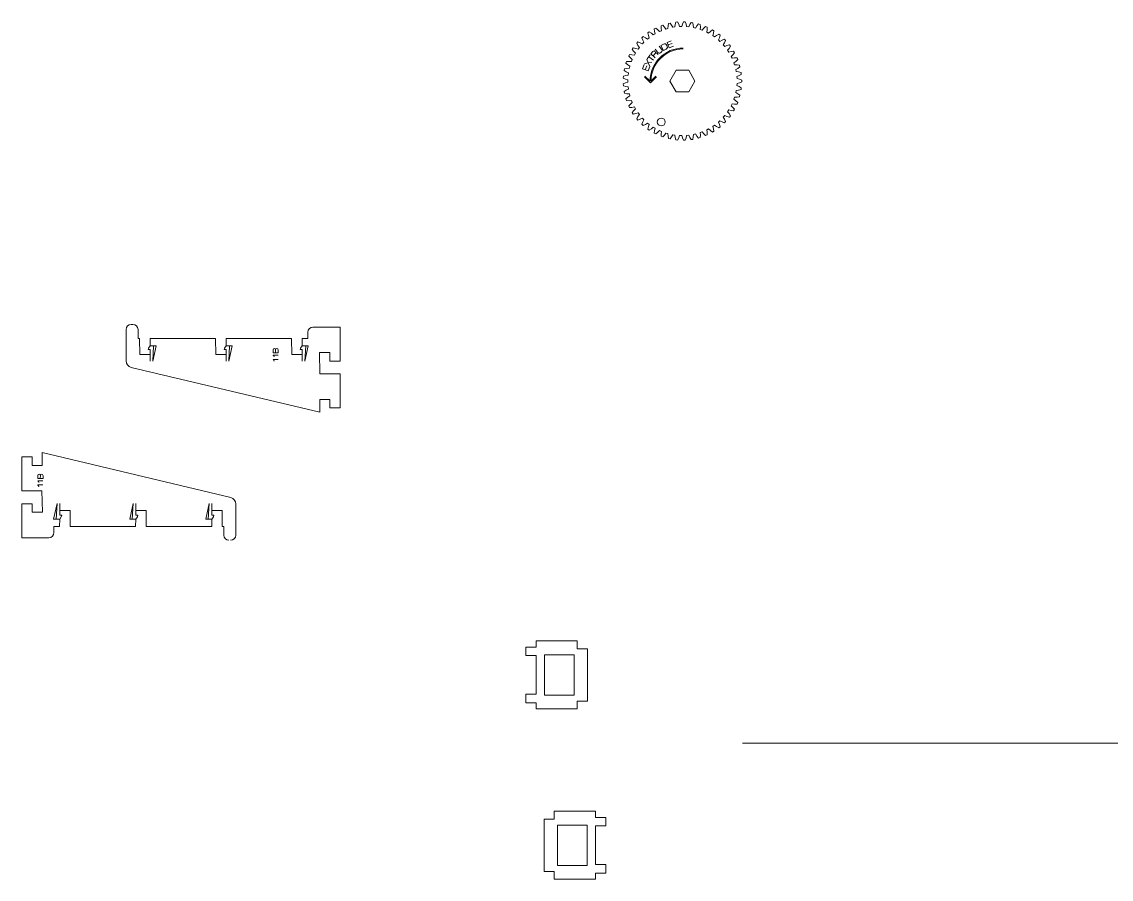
# Model space of a CAD drawing. Header units: millimetres. Extents: x -1390 to 6316, y -1840 to 2435.
# Drawn here: x 1171 to 1682, y 1008 to 1411 of the extents above; entities that cross this region are included whole.
import ezdxf

# ---------------------------------------------------------------- set-up
doc = ezdxf.new("R2010")
doc.units = ezdxf.units.MM
for name, color, linetype, lineweight, true_color in [('11B', 1, 'CONTINUOUS', 0, 0xff0000), ('11B text', 5, 'CONTINUOUS', 0, 0x0000ff), ('Extruder Big Gear', 1, 'CONTINUOUS', 0, 0xff0000), ('Extruder Big gear text', 5, 'CONTINUOUS', 0, 0x0000ff), ('Referance lines', 3, 'CONTINUOUS', 0, 0x00ff00), ('Stage Brace Left', 1, 'CONTINUOUS', 0, 0xff0000), ('Stage Brace Right', 1, 'CONTINUOUS', 0, 0xff0000)]:
    doc.layers.add(name, color=color, linetype=linetype, lineweight=lineweight, true_color=true_color)

msp = doc.modelspace()

# ---------------------------------------------------------------- linework, layer by layer
at = {"layer": '11B', "color": 1, "true_color": 0xff0000}
msp.add_line((1221.86, 1248.49), (1310.51, 1227.46), dxfattribs=at)
for points in [[(1219.55, 1266.24), (1219.55, 1265.68)], [(1219.55, 1266.24), (1219.55, 1265.68)], [(1222.75, 1268.64), (1221.95, 1268.64)], [(1222.75, 1268.64), (1221.95, 1268.64)], [(1230.78, 1254.57), (1225.98, 1254.57), (1225.9, 1262.08), (1225.15, 1262.08), (1225.15, 1266.24)], [(1230.78, 1254.57), (1225.98, 1254.57), (1225.9, 1262.08), (1225.15, 1262.08), (1225.15, 1266.24)], [(1304.91, 1265.04), (1304.91, 1262.08), (1302.25, 1262.08), (1302.23, 1258.65)], [(1304.91, 1265.04), (1304.91, 1262.08), (1302.25, 1262.08), (1302.23, 1258.65)], [(1310.51, 1227.46), (1310.51, 1233.45), (1315.23, 1233.45), (1315.23, 1229.45), (1320.03, 1229.45), (1320.03, 1245.45), (1310.59, 1245.45), (1310.35, 1255.44), (1315.23, 1255.44), (1315.23, 1251.44), (1320.03, 1251.44), (1320.03, 1267.44), (1307.31, 1267.44)], [(1310.51, 1227.46), (1310.51, 1233.45), (1315.23, 1233.45), (1315.23, 1229.45), (1320.03, 1229.45), (1320.03, 1245.45), (1310.59, 1245.45), (1310.35, 1255.44), (1315.23, 1255.44), (1315.23, 1251.44), (1320.03, 1251.44), (1320.03, 1267.44), (1307.31, 1267.44)], [(1219.55, 1259.68), (1219.55, 1259.12)], [(1219.55, 1259.68), (1219.55, 1259.12)], [(1230.8, 1251.41), (1230.8, 1256.89), (1229.84, 1256.89), (1230.07, 1257.59), (1230.8, 1258.65), (1232.45, 1258.65), (1232.05, 1251.41), (1233.66, 1258.65)], [(1230.8, 1251.41), (1230.8, 1256.89), (1229.84, 1256.89), (1230.07, 1257.59), (1230.8, 1258.65), (1232.45, 1258.65), (1232.05, 1251.41), (1233.66, 1258.65)], [(1266.48, 1254.57), (1261.68, 1254.57), (1261.6, 1262.08), (1230.86, 1262.08), (1230.8, 1258.65)], [(1266.48, 1254.57), (1261.68, 1254.57), (1261.6, 1262.08), (1230.86, 1262.08), (1230.8, 1258.65)], [(1232.45, 1258.65), (1233.66, 1258.65)], [(1232.45, 1258.65), (1233.66, 1258.65)], [(1266.5, 1251.41), (1266.5, 1256.89), (1265.54, 1256.89), (1265.77, 1257.59), (1266.5, 1258.65), (1268.15, 1258.65), (1267.75, 1251.41), (1269.36, 1258.65)], [(1266.5, 1251.41), (1266.5, 1256.89), (1265.54, 1256.89), (1265.77, 1257.59), (1266.5, 1258.65), (1268.15, 1258.65), (1267.75, 1251.41), (1269.36, 1258.65)], [(1302.17, 1254.57), (1297.37, 1254.57), (1297.29, 1262.08), (1266.56, 1262.08), (1266.5, 1258.65)], [(1302.17, 1254.57), (1297.37, 1254.57), (1297.29, 1262.08), (1266.56, 1262.08), (1266.5, 1258.65)], [(1268.15, 1258.65), (1269.36, 1258.65)], [(1268.15, 1258.65), (1269.36, 1258.65)], [(1302.23, 1251.41), (1302.23, 1256.89), (1301.27, 1256.89), (1301.49, 1257.59), (1302.23, 1258.65), (1303.87, 1258.65), (1303.47, 1251.41), (1305.08, 1258.65)], [(1302.23, 1251.41), (1302.23, 1256.89), (1301.27, 1256.89), (1301.49, 1257.59), (1302.23, 1258.65), (1303.87, 1258.65), (1303.47, 1251.41), (1305.08, 1258.65)], [(1303.87, 1258.65), (1305.08, 1258.65)], [(1303.87, 1258.65), (1305.08, 1258.65)], [(1219.55, 1254.32), (1219.55, 1251.52)], [(1219.55, 1254.32), (1219.55, 1251.52)], [(1268.72, 1187.42), (1180.08, 1208.45), (1180.08, 1202.46), (1175.36, 1202.46), (1175.36, 1206.46), (1170.56, 1206.46), (1170.56, 1190.46), (1180, 1190.46), (1180.24, 1180.47), (1175.36, 1180.47), (1175.36, 1184.47), (1170.56, 1184.47), (1170.56, 1168.47), (1183.28, 1168.47)], [(1188.36, 1184.49), (1188.36, 1179.02), (1189.32, 1179.02), (1189.09, 1178.31), (1188.36, 1177.26), (1186.71, 1177.26), (1187.11, 1184.49), (1185.5, 1177.26)], [(1224.08, 1184.49), (1224.08, 1179.02), (1225.04, 1179.02), (1224.82, 1178.31), (1224.09, 1177.26), (1222.44, 1177.26), (1222.84, 1184.49), (1221.23, 1177.26)], [(1259.79, 1184.49), (1259.79, 1179.02), (1260.75, 1179.02), (1260.52, 1178.31), (1259.79, 1177.26), (1258.14, 1177.26), (1258.54, 1184.49), (1256.93, 1177.26)], [(1271.04, 1181.59), (1271.04, 1184.38)], [(1186.71, 1177.26), (1185.5, 1177.26)], [(1185.68, 1170.87), (1185.68, 1173.83), (1188.33, 1173.83), (1188.36, 1177.26)], [(1188.41, 1181.34), (1193.21, 1181.34), (1193.29, 1173.83), (1224.03, 1173.83), (1224.09, 1177.26)], [(1222.44, 1177.26), (1221.23, 1177.26)], [(1224.11, 1181.34), (1228.91, 1181.34), (1228.99, 1173.83), (1259.73, 1173.83), (1259.79, 1177.26)], [(1258.14, 1177.26), (1256.93, 1177.26)], [(1259.81, 1181.34), (1264.61, 1181.34), (1264.69, 1173.83), (1265.44, 1173.83), (1265.44, 1169.67)], [(1271.04, 1176.23), (1271.04, 1176.79)], [(1271.04, 1169.67), (1271.04, 1170.23)]]:
    msp.add_lwpolyline(points, dxfattribs=at)
for points in [[(1221.95, 1268.64), (1220.63, 1268.64), (1219.55, 1267.56), (1219.55, 1266.24)], [(1221.95, 1268.64), (1220.63, 1268.64), (1219.55, 1267.56), (1219.55, 1266.24)], [(1219.55, 1265.68), (1219.55, 1264.36), (1219.55, 1261), (1219.55, 1259.68)], [(1219.55, 1265.68), (1219.55, 1264.36), (1219.55, 1261), (1219.55, 1259.68)], [(1225.15, 1266.24), (1225.15, 1267.56), (1224.07, 1268.64), (1222.75, 1268.64)], [(1225.15, 1266.24), (1225.15, 1267.56), (1224.07, 1268.64), (1222.75, 1268.64)], [(1307.31, 1267.44), (1305.99, 1267.44), (1304.91, 1266.36), (1304.91, 1265.04)], [(1307.31, 1267.44), (1305.99, 1267.44), (1304.91, 1266.36), (1304.91, 1265.04)], [(1219.55, 1259.12), (1219.55, 1257.8), (1219.55, 1255.63), (1219.55, 1254.32)], [(1219.55, 1259.12), (1219.55, 1257.8), (1219.55, 1255.63), (1219.55, 1254.32)], [(1219.55, 1251.52), (1219.55, 1250.2), (1220.59, 1248.84), (1221.86, 1248.49)], [(1219.55, 1251.52), (1219.55, 1250.2), (1220.59, 1248.84), (1221.86, 1248.49)], [(1271.04, 1184.38), (1271.04, 1185.7), (1270, 1187.07), (1268.72, 1187.42)], [(1271.04, 1176.79), (1271.04, 1178.11), (1271.04, 1180.27), (1271.04, 1181.59)], [(1271.04, 1170.23), (1271.04, 1171.55), (1271.04, 1174.91), (1271.04, 1176.23)], [(1183.28, 1168.47), (1184.6, 1168.47), (1185.68, 1169.55), (1185.68, 1170.87)], [(1265.44, 1169.67), (1265.44, 1168.35), (1266.52, 1167.27), (1267.84, 1167.27)], [(1268.64, 1167.27), (1269.96, 1167.27), (1271.04, 1168.35), (1271.04, 1169.67)]]:
    msp.add_open_spline(points, degree=3, dxfattribs=at)
at = {"layer": '11B text', "color": 5, "true_color": 0x0000ff}
for points in [[(1288.6, 1255.34), (1288.6, 1256.66)], [(1288.6, 1255.34), (1288.6, 1256.66)], [(1291.02, 1256.57), (1291.02, 1255.34), (1288.6, 1255.34), (1288.6, 1255.34)], [(1291.02, 1256.57), (1291.02, 1255.34), (1288.6, 1255.34), (1288.6, 1255.34)], [(1288.62, 1254.15), (1288.62, 1254.24), (1291, 1254.24)], [(1288.62, 1254.15), (1288.62, 1254.24), (1291, 1254.24)], [(1289.76, 1256.77), (1289.75, 1255.34)], [(1289.75, 1256.77), (1289.76, 1256.77)], [(1289.76, 1256.77), (1289.75, 1255.34)], [(1289.75, 1256.77), (1289.76, 1256.77)], [(1288.62, 1252.15), (1288.62, 1252.24), (1291, 1252.24)], [(1288.62, 1252.15), (1288.62, 1252.24), (1291, 1252.24)], [(1178.11, 1196.36), (1178.11, 1197.67)], [(1180.53, 1197.59), (1180.53, 1196.36), (1178.11, 1196.36), (1178.11, 1196.36)], [(1179.27, 1197.79), (1179.26, 1196.36)], [(1179.26, 1197.79), (1179.27, 1197.79)], [(1178.13, 1195.16), (1178.13, 1195.25), (1180.51, 1195.25)], [(1178.13, 1193.16), (1178.13, 1193.25), (1180.51, 1193.25)]]:
    msp.add_lwpolyline(points, dxfattribs=at)
for points in [[(1288.6, 1256.66), (1288.6, 1257.04), (1288.81, 1257.31), (1289.2, 1257.31)], [(1288.6, 1256.66), (1288.6, 1257.04), (1288.81, 1257.31), (1289.2, 1257.31)], [(1289.07, 1253.4), (1288.98, 1253.76), (1288.79, 1254.01), (1288.62, 1254.15)], [(1289.07, 1253.4), (1288.98, 1253.76), (1288.79, 1254.01), (1288.62, 1254.15)], [(1289.2, 1257.31), (1289.49, 1257.31), (1289.76, 1257.06), (1289.75, 1256.77)], [(1289.2, 1257.31), (1289.49, 1257.31), (1289.76, 1257.06), (1289.75, 1256.77)], [(1289.76, 1256.77), (1289.77, 1257.09), (1289.94, 1257.38), (1290.36, 1257.38)], [(1289.76, 1256.77), (1289.77, 1257.09), (1289.94, 1257.38), (1290.36, 1257.38)], [(1290.36, 1257.38), (1290.65, 1257.38), (1291.02, 1257.2), (1291.02, 1256.57)], [(1290.36, 1257.38), (1290.65, 1257.38), (1291.02, 1257.2), (1291.02, 1256.57)], [(1289.07, 1251.4), (1288.98, 1251.76), (1288.79, 1252.01), (1288.62, 1252.15)], [(1289.07, 1251.4), (1288.98, 1251.76), (1288.79, 1252.01), (1288.62, 1252.15)], [(1178.11, 1197.67), (1178.11, 1198.06), (1178.32, 1198.32), (1178.71, 1198.32)], [(1178.71, 1198.32), (1179, 1198.32), (1179.27, 1198.07), (1179.26, 1197.79)], [(1179.27, 1197.79), (1179.28, 1198.1), (1179.45, 1198.4), (1179.87, 1198.4)], [(1179.87, 1198.4), (1180.16, 1198.4), (1180.53, 1198.22), (1180.53, 1197.59)], [(1178.58, 1194.41), (1178.49, 1194.78), (1178.3, 1195.02), (1178.13, 1195.16)], [(1178.58, 1192.41), (1178.49, 1192.78), (1178.3, 1193.02), (1178.13, 1193.16)]]:
    msp.add_open_spline(points, degree=3, dxfattribs=at)
at = {"layer": 'Extruder Big Gear', "color": 1, "true_color": 0xff0000}
for points in [[(1506.07, 1378.6), (1505.88, 1377.59), (1506.87, 1377.05), (1507.83, 1376.35), (1507.61, 1375.53), (1506.44, 1375.39), (1505.3, 1375.4), (1504.98, 1374.43), (1505.9, 1373.76), (1506.76, 1372.94), (1506.44, 1372.16), (1505.25, 1372.17), (1504.13, 1372.33), (1503.69, 1371.41), (1504.51, 1370.63), (1505.26, 1369.71), (1504.84, 1368.97), (1503.67, 1369.14), (1502.57, 1369.44), (1502.02, 1368.58), (1502.74, 1367.7), (1503.36, 1366.69), (1502.85, 1366.02), (1501.71, 1366.33), (1500.66, 1366.77), (1500, 1365.99), (1500.6, 1365.02), (1501.09, 1363.94), (1500.5, 1363.34), (1499.41, 1363.79), (1498.42, 1364.36), (1497.67, 1363.67), (1498.14, 1362.64), (1498.49, 1361.51), (1497.83, 1360.98), (1496.8, 1361.57), (1495.9, 1362.26), (1495.06, 1361.68), (1495.39, 1360.59), (1495.59, 1359.42), (1494.87, 1358.99), (1493.93, 1359.7), (1493.12, 1360.5), (1492.21, 1360.03), (1492.41, 1358.91), (1492.46, 1357.73), (1491.69, 1357.38), (1490.84, 1358.22), (1490.14, 1359.11), (1489.19, 1358.76), (1489.23, 1357.62), (1489.13, 1356.44), (1488.32, 1356.2), (1487.59, 1357.14), (1487.01, 1358.11), (1486.02, 1357.89), (1485.92, 1356.76), (1485.67, 1355.6), (1484.83, 1355.46), (1484.23, 1356.48), (1483.78, 1357.53), (1482.76, 1357.43), (1482.52, 1356.32), (1482.13, 1355.2), (1481.28, 1355.17), (1480.81, 1356.26), (1480.5, 1357.36), (1479.48, 1357.39), (1479.1, 1356.32), (1478.56, 1355.26), (1477.72, 1355.34), (1477.39, 1356.48), (1477.22, 1357.61), (1476.22, 1357.77), (1475.7, 1356.76), (1475.03, 1355.78), (1474.21, 1355.97), (1474.03, 1357.14), (1474.01, 1358.27), (1473.03, 1358.56), (1472.39, 1357.62), (1471.6, 1356.74), (1470.81, 1357.03), (1470.78, 1358.22), (1470.9, 1359.35), (1469.97, 1359.76), (1469.21, 1358.91), (1468.32, 1358.13), (1467.57, 1358.52), (1467.69, 1359.7), (1467.96, 1360.81), (1467.09, 1361.34), (1466.23, 1360.59), (1465.24, 1359.93), (1464.55, 1360.42), (1464.82, 1361.57), (1465.23, 1362.63), (1464.43, 1363.27), (1463.48, 1362.64), (1462.42, 1362.12), (1461.8, 1362.68), (1462.21, 1363.79), (1462.75, 1364.79), (1462.04, 1365.53), (1461.02, 1365.02), (1459.9, 1364.64), (1459.36, 1365.28), (1459.91, 1366.33), (1460.57, 1367.25), (1459.96, 1368.07), (1458.89, 1367.7), (1457.73, 1367.46), (1457.27, 1368.17), (1457.95, 1369.14), (1458.73, 1369.97), (1458.22, 1370.86), (1457.11, 1370.63), (1455.93, 1370.54), (1455.56, 1371.3), (1456.37, 1372.17), (1457.24, 1372.9), (1456.86, 1373.85), (1455.72, 1373.76), (1454.54, 1373.83), (1454.28, 1374.63), (1455.19, 1375.39), (1456.14, 1376), (1455.89, 1376.99), (1454.75, 1377.05), (1453.59, 1377.26), (1453.42, 1378.09), (1454.42, 1378.73), (1455.45, 1379.21), (1455.32, 1380.22), (1454.2, 1380.43), (1453.08, 1380.79), (1453.02, 1381.63), (1454.09, 1382.14), (1455.18, 1382.48), (1455.18, 1383.5), (1454.09, 1383.85), (1453.02, 1384.35), (1453.08, 1385.2), (1454.2, 1385.56), (1455.32, 1385.76), (1455.45, 1386.78), (1454.42, 1387.26), (1453.42, 1387.9), (1453.59, 1388.73), (1454.75, 1388.94), (1455.89, 1389), (1456.14, 1389.99), (1455.19, 1390.6), (1454.28, 1391.36), (1454.54, 1392.16), (1455.72, 1392.23), (1456.86, 1392.14), (1457.24, 1393.09), (1456.37, 1393.81), (1455.56, 1394.68), (1455.93, 1395.44), (1457.11, 1395.36), (1458.22, 1395.13), (1458.73, 1396.02), (1457.95, 1396.85), (1457.27, 1397.82), (1457.73, 1398.52), (1458.89, 1398.29), (1459.96, 1397.92), (1460.57, 1398.74), (1459.91, 1399.66), (1459.36, 1400.7), (1459.9, 1401.35), (1461.02, 1400.97), (1462.04, 1400.46), (1462.75, 1401.19), (1462.21, 1402.2), (1461.8, 1403.3), (1462.42, 1403.87), (1463.48, 1403.35), (1464.43, 1402.72), (1465.23, 1403.35), (1464.82, 1404.42), (1464.55, 1405.57), (1465.24, 1406.05), (1466.23, 1405.4), (1467.09, 1404.65), (1467.96, 1405.18), (1467.69, 1406.29), (1467.57, 1407.46), (1468.32, 1407.85), (1469.21, 1407.08), (1469.97, 1406.23), (1470.9, 1406.64), (1470.78, 1407.77), (1470.81, 1408.95), (1471.6, 1409.25), (1472.39, 1408.36), (1473.03, 1407.42), (1474.01, 1407.71), (1474.03, 1408.85), (1474.21, 1410.02), (1475.03, 1410.21), (1475.7, 1409.23), (1476.22, 1408.22), (1477.22, 1408.38), (1477.39, 1409.5), (1477.72, 1410.64), (1478.56, 1410.72), (1479.1, 1409.67), (1479.48, 1408.6), (1480.5, 1408.63), (1480.81, 1409.72), (1481.28, 1410.81), (1482.13, 1410.78), (1482.52, 1409.67), (1482.76, 1408.56), (1483.78, 1408.46), (1484.23, 1409.5), (1484.83, 1410.52), (1485.67, 1410.39), (1485.92, 1409.23), (1486.02, 1408.1), (1487.01, 1407.87), (1487.59, 1408.85), (1488.32, 1409.78), (1489.13, 1409.54), (1489.23, 1408.36), (1489.19, 1407.23), (1490.14, 1406.87), (1490.84, 1407.77), (1491.69, 1408.6), (1492.46, 1408.26), (1492.41, 1407.08), (1492.21, 1405.96), (1493.12, 1405.48), (1493.93, 1406.29), (1494.87, 1407), (1495.59, 1406.56), (1495.39, 1405.4), (1495.06, 1404.31), (1495.9, 1403.73), (1496.8, 1404.42), (1497.83, 1405.01), (1498.49, 1404.48), (1498.14, 1403.35), (1497.67, 1402.31), (1498.42, 1401.63), (1499.41, 1402.2), (1500.5, 1402.65), (1501.09, 1402.04), (1500.6, 1400.97), (1500, 1400), (1500.66, 1399.22), (1501.71, 1399.66), (1502.85, 1399.97), (1503.36, 1399.29), (1502.74, 1398.29), (1502.02, 1397.41), (1502.57, 1396.55), (1503.67, 1396.85), (1504.84, 1397.01), (1505.26, 1396.28), (1504.51, 1395.36), (1503.69, 1394.58), (1504.13, 1393.66), (1505.25, 1393.81), (1506.44, 1393.82), (1506.76, 1393.04), (1505.9, 1392.23), (1504.98, 1391.56), (1505.3, 1390.59), (1506.44, 1390.6), (1507.61, 1390.46), (1507.83, 1389.64), (1506.87, 1388.94), (1505.88, 1388.4), (1506.07, 1387.39), (1507.2, 1387.26), (1508.35, 1386.97), (1508.46, 1386.13), (1507.42, 1385.56), (1506.36, 1385.15), (1506.43, 1384.13), (1507.53, 1383.85), (1508.63, 1383.42), (1508.63, 1382.57), (1507.53, 1382.14), (1506.43, 1381.86), (1506.36, 1380.84), (1507.42, 1380.43), (1508.46, 1379.85), (1508.35, 1379.02), (1507.2, 1378.73), (1506.07, 1378.6)], [(1477.89, 1377.91), (1474.96, 1382.99), (1477.89, 1388.07), (1483.76, 1388.07), (1486.69, 1382.99), (1483.76, 1377.91), (1477.89, 1377.91), (1477.89, 1377.91)], [(1472.69, 1363.74), (1472.69, 1363.74)]]:
    msp.add_lwpolyline(points, dxfattribs=at)
for points in [[(1469.01, 1363.74), (1469.01, 1364.76), (1469.83, 1365.58), (1470.85, 1365.58)], [(1470.85, 1361.9), (1469.83, 1361.9), (1469.01, 1362.73), (1469.01, 1363.74)], [(1470.85, 1365.58), (1471.86, 1365.58), (1472.69, 1364.76), (1472.69, 1363.74)], [(1472.69, 1363.74), (1472.69, 1362.73), (1471.86, 1361.9), (1470.85, 1361.9)]]:
    msp.add_open_spline(points, degree=3, dxfattribs=at)
at = {"layer": 'Extruder Big gear text', "color": 5, "true_color": 0x0000ff}
for points in [[(1476.55, 1399.31), (1474.53, 1398.57), (1473.59, 1401.14), (1475.59, 1401.87)], [(1467.94, 1393.83), (1465.93, 1395.69), (1466.95, 1396.8)], [(1469.11, 1396.52), (1468.06, 1397.9)], [(1469.95, 1399.36), (1471.01, 1397.98)], [(1470.67, 1399.69), (1471.84, 1400.33)], [(1473.15, 1397.93), (1471.98, 1397.29), (1470.67, 1399.69), (1470.67, 1399.69)], [(1474.02, 1399.94), (1475.94, 1400.65)], [(1464.1, 1393.21), (1464.79, 1391.49)], [(1464.28, 1393.39), (1465.67, 1395.3)], [(1466.51, 1391.91), (1464.79, 1391.49)], [(1467.19, 1392.74), (1464.98, 1394.35)], [(1468.05, 1395.92), (1468.05, 1395.92), (1466.97, 1394.73)], [(1465.43, 1389.79), (1464.7, 1387.76), (1462.12, 1388.68), (1462.84, 1390.69)], [(1465.43, 1389.79), (1464.79, 1391.49), (1463.01, 1391.07)], [(1463.32, 1388.25), (1464.01, 1390.18)], [(1468.58, 1384.98), (1465.8, 1382.19), (1463.02, 1384.98)], [(1463.2, 1385.28), (1465.6, 1382.88)], [(1468.39, 1385.27), (1466, 1382.88)]]:
    msp.add_lwpolyline(points, dxfattribs=at)
for points in [[(1465.6, 1382.88), (1465.6, 1391.48), (1472.57, 1398.48), (1481.17, 1398.48)], [(1466, 1382.88), (1466, 1391.23), (1472.82, 1398.04), (1481.17, 1398.04)], [(1466.95, 1396.8), (1467.32, 1397.2), (1467.65, 1397.18), (1468.01, 1396.85)], [(1468.01, 1396.85), (1468.2, 1396.67), (1468.35, 1396.29), (1468.05, 1395.92)], [(1471.01, 1397.98), (1471.44, 1397.42), (1471.34, 1396.89), (1470.71, 1396.41)], [(1471.84, 1400.33), (1472.51, 1400.69), (1473.11, 1400.39), (1473.5, 1399.67)], [(1473.5, 1399.67), (1473.89, 1398.96), (1473.82, 1398.29), (1473.15, 1397.93)], [(1468.05, 1395.92), (1468.34, 1396.22), (1468.61, 1396.23), (1468.88, 1395.97)], [(1468.88, 1395.97), (1468.96, 1395.91), (1469.36, 1395.54), (1469.48, 1395.51)], [(1470.71, 1396.41), (1470.08, 1395.93), (1469.55, 1395.96), (1469.11, 1396.52)]]:
    msp.add_open_spline(points, degree=3, dxfattribs=at)
at = {"layer": 'Referance lines'}
msp.add_line((4328.24, 1072.02), (1509.06, 1072.02), dxfattribs=at)
at = {"layer": 'Stage Brace Left'}
for p, q in [((1436.21, 1116.32), (1436.21, 1091.77)), ((1415.84, 1036.32), (1415.84, 1011.77))]:
    msp.add_line(p, q, dxfattribs=at)
at = {"layer": 'Stage Brace Left', "color": 1, "true_color": 0xff0000}
for points in [[(1436.21, 1091.77), (1431.41, 1091.77), (1431.41, 1088.09), (1412.05, 1088.09), (1412.05, 1090.97), (1407.25, 1090.97), (1407.25, 1094.97), (1412.05, 1094.97), (1412.05, 1113.13), (1407.25, 1113.13), (1407.25, 1117.12), (1412.05, 1117.12), (1412.05, 1120), (1431.41, 1120), (1431.41, 1116.32), (1436.21, 1116.32)], [(1416.03, 1094.57), (1429.95, 1094.57), (1429.95, 1113.53), (1416.03, 1113.53), (1416.03, 1094.57), (1416.03, 1094.57)]]:
    msp.add_lwpolyline(points, dxfattribs=at)
at = {"layer": 'Stage Brace Right', "color": 1, "true_color": 0xff0000}
for points in [[(1415.84, 1011.77), (1420.64, 1011.77), (1420.64, 1008.09), (1440, 1008.09), (1440, 1010.97), (1444.8, 1010.97), (1444.8, 1014.97), (1440, 1014.97), (1440, 1033.13), (1444.8, 1033.13), (1444.8, 1037.12), (1440, 1037.12), (1440, 1040), (1420.64, 1040), (1420.64, 1036.32), (1415.84, 1036.32)], [(1422.11, 1014.57), (1436.03, 1014.57), (1436.03, 1033.53), (1422.11, 1033.53), (1422.11, 1014.57), (1422.11, 1014.57)]]:
    msp.add_lwpolyline(points, dxfattribs=at)

doc.saveas('drawing.dxf')
